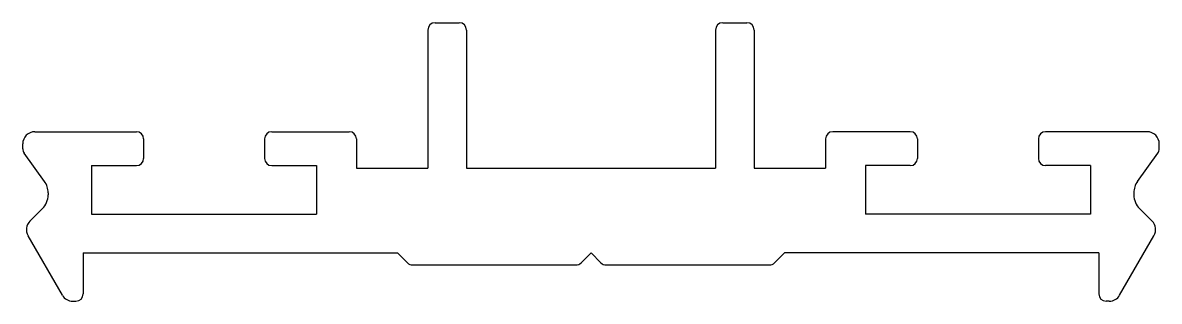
# Model space of a CAD drawing. Extents: x 826.3 to 873.3, y 530.7 to 542.2.
import ezdxf

# ---------------------------------------------------------------- set-up
doc = ezdxf.new("R2010")
doc.units = 0
doc.layers.get('0').update_dxf_attribs({"linetype": 'CONTINUOUS'})

msp = doc.modelspace()

# ---------------------------------------------------------------- linework, layer by layer
at = {"linetype": 'CONTINUOUS'}
for p, q in [((843.365, 542.183), (844.365, 542.183)), ((855.265, 542.183), (856.265, 542.183)), ((843.065, 541.883), (843.065, 536.183)), ((844.665, 541.883), (844.665, 536.183)), ((854.965, 541.883), (854.965, 536.183)), ((856.565, 541.883), (856.565, 536.183)), ((826.815, 537.683), (831.015, 537.683)), ((836.615, 537.683), (839.815, 537.683)), ((863.015, 537.683), (859.815, 537.683)), ((872.815, 537.683), (868.615, 537.683)), ((831.315, 537.383), (831.315, 536.583)), ((836.315, 537.383), (836.315, 536.583)), ((840.115, 537.383), (840.115, 536.183)), ((859.515, 537.383), (859.515, 536.183)), ((863.315, 537.383), (863.315, 536.583)), ((868.315, 537.383), (868.315, 536.583)), ((826.315, 536.977), (826.315, 537.183)), ((827.214, 535.632), (826.372, 536.801)), ((872.416, 535.632), (873.258, 536.801)), ((873.315, 536.977), (873.315, 537.183)), ((829.165, 536.283), (829.165, 534.283)), ((829.165, 536.283), (831.015, 536.283)), ((836.615, 536.283), (838.465, 536.283)), ((838.465, 536.283), (838.465, 534.283)), ((863.015, 536.283), (861.165, 536.283)), ((861.165, 536.283), (861.165, 534.283)), ((870.465, 536.283), (868.615, 536.283)), ((870.465, 536.283), (870.465, 534.283)), ((840.115, 536.183), (843.065, 536.183)), ((844.665, 536.183), (854.965, 536.183)), ((856.565, 536.183), (859.515, 536.183)), ((827.365, 535.165), (827.365, 535.073)), ((872.265, 535.165), (872.265, 535.073)), ((826.615, 533.991), (827.131, 534.507)), ((873.015, 533.991), (872.499, 534.507)), ((829.165, 534.283), (838.465, 534.283)), ((870.465, 534.283), (861.165, 534.283)), ((827.953, 530.933), (826.535, 533.388)), ((871.677, 530.933), (873.095, 533.388)), ((828.815, 532.683), (841.815, 532.683)), ((828.815, 532.683), (828.815, 530.983)), ((841.815, 532.683), (842.227, 532.271)), ((849.815, 532.683), (849.403, 532.271)), ((849.815, 532.683), (850.227, 532.271)), ((857.403, 532.271), (857.815, 532.683)), ((870.815, 532.683), (857.815, 532.683)), ((870.815, 532.683), (870.815, 530.983)), ((842.439, 532.183), (849.191, 532.183)), ((850.439, 532.183), (857.191, 532.183)), ((828.386, 530.683), (828.515, 530.683)), ((871.244, 530.683), (871.115, 530.683))]:
    msp.add_line(p, q, dxfattribs=at)
for centre, radius, start, end in [((843.365, 541.883), 0.3, 90, 180), ((844.365, 541.883), 0.3, 0, 90), ((855.265, 541.883), 0.3, 90, 180), ((856.265, 541.883), 0.3, 0, 90), ((826.815, 537.183), 0.5, 90, 180), ((831.015, 537.383), 0.3, 0, 90), ((836.615, 537.383), 0.3, 90, 180), ((839.815, 537.383), 0.3, 0, 90), ((859.815, 537.383), 0.3, 90, 180), ((863.015, 537.383), 0.3, 0, 90), ((868.615, 537.383), 0.3, 90, 180), ((872.815, 537.183), 0.5, 0, 90), ((826.615, 536.977), 0.3, 180, 215.782), ((873.015, 536.977), 0.3, 324.218, 0), ((831.015, 536.583), 0.3, 270, 0), ((836.615, 536.583), 0.3, 180, 270), ((863.015, 536.583), 0.3, 270, 0), ((868.615, 536.583), 0.3, 180, 270), ((826.565, 535.165), 0.8, 0, 35.782), ((873.065, 535.165), 0.8, 144.218, 180), ((826.565, 535.073), 0.8, 315, 0), ((873.065, 535.073), 0.8, 180, 225), ((826.968, 533.638), 0.5, 135, 210), ((872.662, 533.638), 0.5, 330, 45), ((842.439, 532.483), 0.3, 225, 270), ((849.191, 532.483), 0.3, 270, 315), ((850.439, 532.483), 0.3, 225, 270), ((857.191, 532.483), 0.3, 270, 315), ((828.386, 531.183), 0.5, 210, 270), ((828.515, 530.983), 0.3, 270, 0), ((871.115, 530.983), 0.3, 180, 270), ((871.244, 531.183), 0.5, 270, 330)]:
    msp.add_arc(centre, radius, start, end, dxfattribs=at)

doc.saveas('drawing.dxf')
